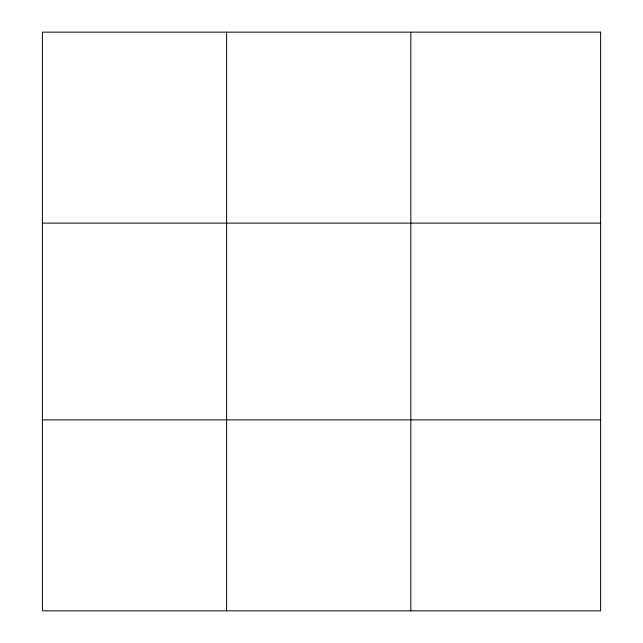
<?xml version="1.0" encoding="UTF-8"?>
<svg xmlns="http://www.w3.org/2000/svg" width="643" height="643" viewBox="0 0 643 643"><rect width="100%" height="100%" fill="white"/><g stroke="black" fill="none" stroke-linecap="round" stroke-linejoin="round"><path stroke-width="0.96" d="M226.601 32.15L226.601 610.85M410.813 32.15L410.813 610.85M42.39 223.121L600.61 223.121M42.39 419.879L600.61 419.879M600.61 32.15L600.61 610.85L42.39 610.85L42.39 32.15L600.61 32.15"/></g></svg>
